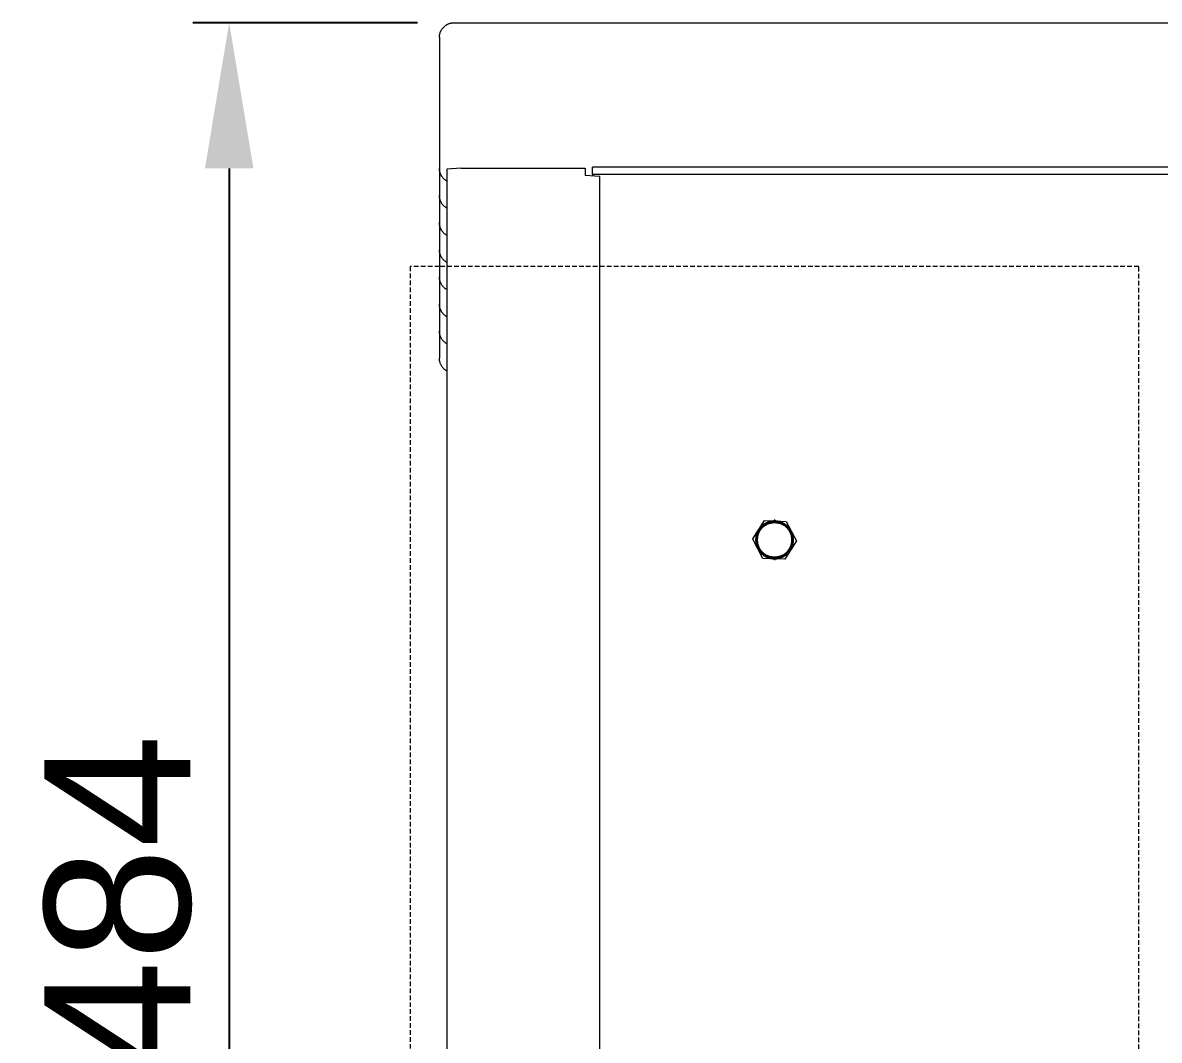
# Model space of a CAD drawing. Header units: millimetres. Extents: x -119 to 3638, y -51 to 1798.
# Drawn here: x -119.2 to 192.8, y 227.8 to 507.1 of the extents above; entities that cross this region are included whole.
import ezdxf

# ---------------------------------------------------------------- set-up
doc = ezdxf.new("R2010")
doc.units = ezdxf.units.MM
doc.linetypes.add('HIDDEN', pattern=[1.905, 1.27, -0.635])
for name, color, linetype, lineweight in [('ZANO_R', 7, 'Continuous', 0), ('ZANO_R_przerywana', 7, 'HIDDEN', 0), ('ZANO_W', 1, 'Continuous', 0)]:
    doc.layers.add(name, color=color, linetype=linetype, lineweight=lineweight)
doc.styles.add('Arial', font='arial.ttf')
doc.styles.get("Standard").update_dxf_attribs({"font": 'ARIALUNI.TTF'})
doc.dimstyles.new('pl i ang', dxfattribs={"dimtxt": 50, "dimasz": 50, "dimexe": 1.25, "dimexo": 0.625, "dimgap": 10, "dimtad": 1, "dimtoh": 1, "dimtxsty": 'Standard', "dimcen": 2.5, "dimclrd": 1, "dimclre": 1, "dimclrt": 1, "dimadec": 0, "dimazin": 0, "dimtfac": 1, "dimtmove": 0, "dimatfit": 3, "dimfxl": 1, "dimarcsym": 1})

# ---------------------------------------------------------------- blocks, each defined once
blk = doc.blocks.new('*D388')
at = {"layer": 'ZANO_W', "color": 1, "lineweight": -2}
for p, q in [((-10.79, 507.08), (-72.51, 507.08)), ((-62.51, 467.08), (-62.51, 63.22)), ((-10.79, 23.22), (-72.51, 23.22))]:
    blk.add_line(p, q, dxfattribs=at)
at = {"layer": 'ZANO_W', "color": 1}
for points in [[(-55.84, 467.08), (-69.17, 467.08), (-62.51, 507.08)], [(-69.17, 63.22), (-55.84, 63.22), (-62.51, 23.22)]]:
    blk.add_solid(points, dxfattribs=at)
at = {"layer": 'ZANO_W', "color": 1, "insert": (-92.93, 265.15), "char_height": 40, "attachment_point": 5, "rotation": 90, "style": 'Arial'}
blk.add_mtext('484', dxfattribs=at)

msp = doc.modelspace()

# ---------------------------------------------------------------- linework, layer by layer
at = {"layer": 'ZANO_R'}
for p, q in [((-4.06, 505.39), (-3.98, 505.5)), ((-3.98, 505.5), (-3.89, 505.6)), ((-3.89, 505.6), (-3.8, 505.71)), ((-3.8, 505.71), (-3.71, 505.81)), ((-3.71, 505.81), (-3.62, 505.91)), ((-3.62, 505.91), (-3.52, 506)), ((-3.52, 506), (-3.42, 506.09)), ((-3.42, 506.09), (-3.31, 506.18)), ((-3.31, 506.18), (-3.21, 506.27)), ((-3.21, 506.27), (-3.1, 506.35)), ((-3.1, 506.35), (-2.98, 506.42)), ((-2.98, 506.42), (-2.87, 506.5)), ((-2.87, 506.5), (-2.75, 506.57)), ((-2.75, 506.57), (-2.63, 506.63)), ((-2.63, 506.63), (-2.51, 506.69)), ((-2.51, 506.69), (-2.38, 506.75)), ((-2.38, 506.75), (-2.26, 506.8)), ((-2.26, 506.8), (-2.13, 506.85)), ((-2.13, 506.85), (-2, 506.89)), ((-2, 506.89), (-1.87, 506.93)), ((-1.87, 506.93), (-1.74, 506.97)), ((-1.74, 506.97), (-1.6, 507)), ((-1.6, 507), (-1.47, 507.02)), ((-1.47, 507.02), (-1.33, 507.04)), ((-1.33, 507.04), (-1.2, 507.06)), ((-1.2, 507.06), (-1.06, 507.07)), ((-1.06, 507.07), (-0.93, 507.08)), ((-0.93, 507.08), (-0.79, 507.08)), ((-0.79, 507.08), (991.21, 507.08)), ((-4.79, 503.22), (-4.78, 503.35)), ((-4.79, 503.08), (-4.79, 503.22)), ((-4.79, 503.08), (-4.79, 471.36)), ((-4.78, 503.35), (-4.77, 503.49)), ((-4.77, 503.49), (-4.75, 503.62)), ((-4.75, 503.62), (-4.73, 503.76)), ((-4.73, 503.76), (-4.71, 503.89)), ((-4.71, 503.89), (-4.68, 504.03)), ((-4.68, 504.03), (-4.64, 504.16)), ((-4.64, 504.16), (-4.6, 504.29)), ((-4.6, 504.29), (-4.56, 504.42)), ((-4.56, 504.42), (-4.51, 504.55)), ((-4.51, 504.55), (-4.46, 504.67)), ((-4.46, 504.67), (-4.4, 504.8)), ((-4.4, 504.8), (-4.34, 504.92)), ((-4.34, 504.92), (-4.28, 505.04)), ((-4.28, 505.04), (-4.21, 505.16)), ((-4.21, 505.16), (-4.13, 505.27)), ((-4.13, 505.27), (-4.06, 505.39)), ((-4.79, 471.36), (-4.79, 467.11)), ((-4.79, 467.11), (-4.79, 463.92)), ((-4.79, 466.97), (-4.79, 467.11)), ((-4.78, 466.83), (-4.79, 466.97)), ((-4.77, 466.69), (-4.78, 466.83)), ((-4.75, 466.55), (-4.77, 466.69)), ((-4.73, 466.41), (-4.75, 466.55)), ((-4.7, 466.28), (-4.73, 466.41)), ((-4.67, 466.14), (-4.7, 466.28)), ((-4.63, 466.01), (-4.67, 466.14)), ((-4.59, 465.87), (-4.63, 466.01)), ((-4.55, 465.74), (-4.59, 465.87)), ((-4.5, 465.61), (-4.55, 465.74)), ((-4.44, 465.48), (-4.5, 465.61)), ((-4.38, 465.36), (-4.44, 465.48)), ((-4.32, 465.23), (-4.38, 465.36)), ((-4.25, 465.11), (-4.32, 465.23)), ((-4.18, 464.99), (-4.25, 465.11)), ((-4.11, 464.87), (-4.18, 464.99)), ((-1.46, 467.01), (-2.79, 466.88)), ((-2.79, 466.88), (-2.79, 63.42)), ((-0.13, 467.1), (-1.46, 467.01)), ((1.21, 467.15), (-0.13, 467.1)), ((1.21, 467.15), (35.21, 467.15)), ((35.21, 467.15), (35.21, 465.15)), ((36.55, 465.1), (35.21, 465.15)), ((37.88, 465.01), (36.55, 465.1)), ((953.21, 467.4), (37.21, 467.4)), ((37.21, 465.42), (37.21, 467.4)), ((953.21, 465.42), (37.21, 465.42)), ((37.21, 465.42), (37.21, 465.06)), ((39.21, 464.88), (37.88, 465.01)), ((-4.79, 463.92), (-4.79, 459.66)), ((-4.03, 464.76), (-4.11, 464.87)), ((-3.94, 464.65), (-4.03, 464.76)), ((-3.85, 464.54), (-3.94, 464.65)), ((-3.76, 464.43), (-3.85, 464.54)), ((-3.67, 464.33), (-3.76, 464.43)), ((-3.57, 464.23), (-3.67, 464.33)), ((-3.47, 464.14), (-3.57, 464.23)), ((-3.36, 464.04), (-3.47, 464.14)), ((-3.25, 463.96), (-3.36, 464.04)), ((-3.14, 463.87), (-3.25, 463.96)), ((-3.03, 463.79), (-3.14, 463.87)), ((-2.91, 463.72), (-3.03, 463.79)), ((-2.79, 463.64), (-2.91, 463.72)), ((39.21, 65.42), (39.21, 464.88)), ((-4.79, 459.66), (-4.79, 456.47)), ((-4.79, 459.52), (-4.79, 459.66)), ((-4.78, 459.38), (-4.79, 459.52)), ((-4.77, 459.25), (-4.78, 459.38)), ((-4.75, 459.11), (-4.77, 459.25)), ((-4.73, 458.97), (-4.75, 459.11)), ((-4.7, 458.83), (-4.73, 458.97)), ((-4.67, 458.7), (-4.7, 458.83)), ((-4.63, 458.56), (-4.67, 458.7)), ((-4.79, 456.47), (-4.79, 452.22)), ((-4.59, 458.43), (-4.63, 458.56)), ((-4.55, 458.3), (-4.59, 458.43)), ((-4.5, 458.17), (-4.55, 458.3)), ((-4.44, 458.04), (-4.5, 458.17)), ((-4.38, 457.91), (-4.44, 458.04)), ((-4.32, 457.79), (-4.38, 457.91)), ((-4.25, 457.66), (-4.32, 457.79)), ((-4.18, 457.54), (-4.25, 457.66)), ((-4.11, 457.43), (-4.18, 457.54)), ((-4.03, 457.31), (-4.11, 457.43)), ((-3.94, 457.2), (-4.03, 457.31)), ((-3.85, 457.09), (-3.94, 457.2)), ((-3.76, 456.99), (-3.85, 457.09)), ((-3.67, 456.88), (-3.76, 456.99)), ((-3.57, 456.79), (-3.67, 456.88)), ((-3.47, 456.69), (-3.57, 456.79)), ((-3.36, 456.6), (-3.47, 456.69)), ((-3.25, 456.51), (-3.36, 456.6)), ((-3.14, 456.43), (-3.25, 456.51)), ((-3.03, 456.35), (-3.14, 456.43)), ((-2.91, 456.27), (-3.03, 456.35)), ((-2.79, 456.2), (-2.91, 456.27)), ((-4.79, 452.22), (-4.79, 449.03)), ((-4.79, 452.08), (-4.79, 452.22)), ((-4.78, 451.94), (-4.79, 452.08)), ((-4.77, 451.8), (-4.78, 451.94)), ((-4.75, 451.66), (-4.77, 451.8)), ((-4.73, 451.52), (-4.75, 451.66)), ((-4.7, 451.39), (-4.73, 451.52)), ((-4.67, 451.25), (-4.7, 451.39)), ((-4.63, 451.12), (-4.67, 451.25)), ((-4.59, 450.98), (-4.63, 451.12)), ((-4.55, 450.85), (-4.59, 450.98)), ((-4.5, 450.72), (-4.55, 450.85)), ((-4.44, 450.59), (-4.5, 450.72)), ((-4.38, 450.46), (-4.44, 450.59)), ((-4.32, 450.34), (-4.38, 450.46)), ((-4.25, 450.22), (-4.32, 450.34)), ((-4.18, 450.1), (-4.25, 450.22)), ((-4.11, 449.98), (-4.18, 450.1)), ((-4.03, 449.87), (-4.11, 449.98)), ((-3.94, 449.76), (-4.03, 449.87)), ((-3.85, 449.65), (-3.94, 449.76)), ((-3.76, 449.54), (-3.85, 449.65)), ((-3.67, 449.44), (-3.76, 449.54)), ((-3.57, 449.34), (-3.67, 449.44)), ((-3.47, 449.25), (-3.57, 449.34)), ((-4.79, 449.03), (-4.79, 444.77)), ((-3.36, 449.15), (-3.47, 449.25)), ((-3.25, 449.07), (-3.36, 449.15)), ((-3.14, 448.98), (-3.25, 449.07)), ((-3.03, 448.9), (-3.14, 448.98)), ((-2.91, 448.83), (-3.03, 448.9)), ((-2.79, 448.75), (-2.91, 448.83)), ((-4.79, 444.77), (-4.79, 441.58)), ((-4.79, 444.63), (-4.79, 444.77)), ((-4.78, 444.49), (-4.79, 444.63)), ((-4.77, 444.36), (-4.78, 444.49)), ((-4.75, 444.22), (-4.77, 444.36)), ((-4.73, 444.08), (-4.75, 444.22)), ((-4.7, 443.94), (-4.73, 444.08)), ((-4.67, 443.81), (-4.7, 443.94)), ((-4.63, 443.67), (-4.67, 443.81)), ((-4.59, 443.54), (-4.63, 443.67)), ((-4.55, 443.41), (-4.59, 443.54)), ((-4.5, 443.27), (-4.55, 443.41)), ((-4.44, 443.15), (-4.5, 443.27)), ((-4.38, 443.02), (-4.44, 443.15)), ((-4.79, 441.58), (-4.79, 437.33)), ((-4.32, 442.9), (-4.38, 443.02)), ((-4.25, 442.77), (-4.32, 442.9)), ((-4.18, 442.65), (-4.25, 442.77)), ((-4.11, 442.54), (-4.18, 442.65)), ((-4.03, 442.42), (-4.11, 442.54)), ((-3.94, 442.31), (-4.03, 442.42)), ((-3.85, 442.2), (-3.94, 442.31)), ((-3.76, 442.1), (-3.85, 442.2)), ((-3.67, 441.99), (-3.76, 442.1)), ((-3.57, 441.9), (-3.67, 441.99)), ((-3.47, 441.8), (-3.57, 441.9)), ((-3.36, 441.71), (-3.47, 441.8)), ((-3.25, 441.62), (-3.36, 441.71)), ((-3.14, 441.54), (-3.25, 441.62)), ((-3.03, 441.46), (-3.14, 441.54)), ((-2.91, 441.38), (-3.03, 441.46)), ((-2.79, 441.31), (-2.91, 441.38)), ((-4.79, 437.33), (-4.79, 434.14)), ((-4.79, 437.19), (-4.79, 437.33)), ((-4.78, 437.05), (-4.79, 437.19)), ((-4.77, 436.91), (-4.78, 437.05)), ((-4.75, 436.77), (-4.77, 436.91)), ((-4.79, 434.14), (-4.79, 429.88)), ((-4.73, 436.63), (-4.75, 436.77)), ((-4.7, 436.5), (-4.73, 436.63)), ((-4.67, 436.36), (-4.7, 436.5)), ((-4.63, 436.23), (-4.67, 436.36)), ((-4.59, 436.09), (-4.63, 436.23)), ((-4.55, 435.96), (-4.59, 436.09)), ((-4.5, 435.83), (-4.55, 435.96)), ((-4.44, 435.7), (-4.5, 435.83)), ((-4.38, 435.57), (-4.44, 435.7)), ((-4.32, 435.45), (-4.38, 435.57)), ((-4.25, 435.33), (-4.32, 435.45)), ((-4.18, 435.21), (-4.25, 435.33)), ((-4.11, 435.09), (-4.18, 435.21)), ((-4.03, 434.98), (-4.11, 435.09)), ((-3.94, 434.87), (-4.03, 434.98)), ((-3.85, 434.76), (-3.94, 434.87)), ((-3.76, 434.65), (-3.85, 434.76)), ((-3.67, 434.55), (-3.76, 434.65)), ((-3.57, 434.45), (-3.67, 434.55)), ((-3.47, 434.36), (-3.57, 434.45)), ((-3.36, 434.26), (-3.47, 434.36)), ((-3.25, 434.18), (-3.36, 434.26)), ((-3.14, 434.09), (-3.25, 434.18)), ((-3.03, 434.01), (-3.14, 434.09)), ((-2.91, 433.94), (-3.03, 434.01)), ((-2.79, 433.86), (-2.91, 433.94)), ((-4.79, 429.88), (-4.79, 426.69)), ((-4.79, 429.74), (-4.79, 429.88)), ((-4.78, 429.6), (-4.79, 429.74)), ((-4.77, 429.47), (-4.78, 429.6)), ((-4.75, 429.33), (-4.77, 429.47)), ((-4.73, 429.19), (-4.75, 429.33)), ((-4.7, 429.05), (-4.73, 429.19)), ((-4.67, 428.92), (-4.7, 429.05)), ((-4.63, 428.78), (-4.67, 428.92)), ((-4.59, 428.65), (-4.63, 428.78)), ((-4.55, 428.52), (-4.59, 428.65)), ((-4.5, 428.38), (-4.55, 428.52)), ((-4.44, 428.26), (-4.5, 428.38)), ((-4.38, 428.13), (-4.44, 428.26)), ((-4.32, 428.01), (-4.38, 428.13)), ((-4.25, 427.88), (-4.32, 428.01)), ((-4.18, 427.76), (-4.25, 427.88)), ((-4.11, 427.65), (-4.18, 427.76)), ((-4.03, 427.53), (-4.11, 427.65)), ((-3.94, 427.42), (-4.03, 427.53)), ((-4.79, 426.69), (-4.79, 422.44)), ((-3.85, 427.31), (-3.94, 427.42)), ((-3.76, 427.21), (-3.85, 427.31)), ((-3.67, 427.1), (-3.76, 427.21)), ((-3.57, 427.01), (-3.67, 427.1)), ((-3.47, 426.91), (-3.57, 427.01)), ((-3.36, 426.82), (-3.47, 426.91)), ((-3.25, 426.73), (-3.36, 426.82)), ((-3.14, 426.65), (-3.25, 426.73)), ((-3.03, 426.57), (-3.14, 426.65)), ((-2.91, 426.49), (-3.03, 426.57)), ((-2.79, 426.42), (-2.91, 426.49)), ((-4.79, 422.44), (-4.79, 419.25)), ((-4.79, 422.3), (-4.79, 422.44)), ((-4.78, 422.16), (-4.79, 422.3)), ((-4.77, 422.02), (-4.78, 422.16)), ((-4.75, 421.88), (-4.77, 422.02)), ((-4.73, 421.74), (-4.75, 421.88)), ((-4.7, 421.61), (-4.73, 421.74)), ((-4.67, 421.47), (-4.7, 421.61)), ((-4.63, 421.34), (-4.67, 421.47)), ((-4.59, 421.2), (-4.63, 421.34)), ((-4.79, 419.25), (-4.79, 414.99)), ((-4.55, 421.07), (-4.59, 421.2)), ((-4.5, 420.94), (-4.55, 421.07)), ((-4.44, 420.81), (-4.5, 420.94)), ((-4.38, 420.68), (-4.44, 420.81)), ((-4.32, 420.56), (-4.38, 420.68)), ((-4.25, 420.44), (-4.32, 420.56)), ((-4.18, 420.32), (-4.25, 420.44)), ((-4.11, 420.2), (-4.18, 420.32)), ((-4.03, 420.09), (-4.11, 420.2)), ((-3.94, 419.98), (-4.03, 420.09)), ((-3.85, 419.87), (-3.94, 419.98)), ((-3.76, 419.76), (-3.85, 419.87)), ((-3.67, 419.66), (-3.76, 419.76)), ((-3.57, 419.56), (-3.67, 419.66)), ((-3.47, 419.47), (-3.57, 419.56)), ((-3.36, 419.37), (-3.47, 419.47)), ((-3.25, 419.29), (-3.36, 419.37)), ((-3.14, 419.2), (-3.25, 419.29)), ((-3.03, 419.12), (-3.14, 419.2)), ((-2.91, 419.05), (-3.03, 419.12)), ((-2.79, 418.97), (-2.91, 419.05)), ((-4.79, 414.85), (-4.79, 414.99)), ((-4.78, 414.71), (-4.79, 414.85)), ((-4.77, 414.57), (-4.78, 414.71)), ((-4.75, 414.44), (-4.77, 414.57)), ((-4.73, 414.3), (-4.75, 414.44)), ((-4.7, 414.16), (-4.73, 414.3)), ((-4.67, 414.03), (-4.7, 414.16)), ((-4.63, 413.89), (-4.67, 414.03)), ((-4.59, 413.76), (-4.63, 413.89)), ((-4.55, 413.62), (-4.59, 413.76)), ((-4.5, 413.49), (-4.55, 413.62)), ((-4.44, 413.37), (-4.5, 413.49)), ((-4.38, 413.24), (-4.44, 413.37)), ((-4.32, 413.12), (-4.38, 413.24)), ((-4.25, 412.99), (-4.32, 413.12)), ((-4.18, 412.87), (-4.25, 412.99)), ((-4.11, 412.76), (-4.18, 412.87)), ((-4.03, 412.64), (-4.11, 412.76)), ((-3.94, 412.53), (-4.03, 412.64)), ((-3.85, 412.42), (-3.94, 412.53)), ((-3.76, 412.32), (-3.85, 412.42)), ((-3.67, 412.21), (-3.76, 412.32)), ((-3.57, 412.12), (-3.67, 412.21)), ((-3.47, 412.02), (-3.57, 412.12)), ((-3.36, 411.93), (-3.47, 412.02)), ((-3.25, 411.84), (-3.36, 411.93)), ((-3.14, 411.76), (-3.25, 411.84)), ((-3.03, 411.68), (-3.14, 411.76)), ((-2.91, 411.6), (-3.03, 411.68)), ((-2.79, 411.53), (-2.91, 411.6)), ((82.86, 367.99), (84.42, 370.46)), ((83.01, 368.22), (82.91, 368.07)), ((83.12, 368.36), (83.01, 368.22)), ((83.23, 368.49), (83.12, 368.36)), ((83.18, 368.1), (83.28, 368.24)), ((83.34, 368.62), (83.23, 368.49)), ((83.28, 368.24), (83.39, 368.37)), ((83.46, 368.75), (83.34, 368.62)), ((83.39, 368.37), (83.5, 368.5)), ((83.55, 368.17), (83.45, 368.04)), ((83.45, 368.04), (83.55, 368.17)), ((83.59, 368.88), (83.46, 368.75)), ((83.5, 368.5), (83.62, 368.62)), ((83.66, 368.3), (83.55, 368.17)), ((83.55, 368.17), (83.66, 368.3)), ((83.72, 369), (83.59, 368.88)), ((83.62, 368.62), (83.74, 368.74)), ((83.77, 368.42), (83.66, 368.3)), ((83.66, 368.3), (83.77, 368.42)), ((83.85, 369.11), (83.72, 369)), ((83.74, 368.74), (83.86, 368.86)), ((83.88, 368.53), (83.77, 368.42)), ((83.77, 368.42), (83.88, 368.53)), ((83.98, 369.22), (83.85, 369.11)), ((83.86, 368.86), (83.99, 368.97)), ((84, 368.65), (83.88, 368.53)), ((83.88, 368.53), (84, 368.65)), ((84.12, 369.33), (83.98, 369.22)), ((83.99, 368.97), (84.12, 369.08)), ((84.12, 368.76), (84, 368.65)), ((84, 368.65), (84.12, 368.76)), ((84.27, 369.43), (84.12, 369.33)), ((84.12, 369.08), (84.26, 369.18)), ((84.25, 368.86), (84.12, 368.76)), ((84.12, 368.76), (84.25, 368.86)), ((84.38, 368.96), (84.25, 368.86)), ((84.25, 368.86), (84.38, 368.96)), ((84.26, 369.18), (84.4, 369.28)), ((84.41, 369.53), (84.27, 369.43)), ((84.51, 369.06), (84.38, 368.96)), ((84.38, 368.96), (84.51, 369.06)), ((84.4, 369.28), (84.54, 369.37)), ((84.56, 369.62), (84.41, 369.53)), ((84.42, 370.46), (87.34, 370.35)), ((84.65, 369.15), (84.51, 369.06)), ((84.51, 369.06), (84.65, 369.15)), ((84.54, 369.37), (84.69, 369.46)), ((84.72, 369.71), (84.56, 369.62)), ((84.79, 369.23), (84.65, 369.15)), ((84.65, 369.15), (84.79, 369.23)), ((84.69, 369.46), (84.84, 369.55)), ((84.87, 369.79), (84.72, 369.71)), ((84.93, 369.31), (84.79, 369.23)), ((84.79, 369.23), (84.93, 369.31)), ((84.84, 369.55), (84.99, 369.63)), ((85.03, 369.87), (84.87, 369.79)), ((85.08, 369.39), (84.93, 369.31)), ((84.93, 369.31), (85.08, 369.39)), ((84.99, 369.63), (85.14, 369.7)), ((85.19, 369.94), (85.03, 369.87)), ((85.22, 369.46), (85.08, 369.39)), ((85.08, 369.39), (85.22, 369.46)), ((85.14, 369.7), (85.3, 369.77)), ((85.35, 370), (85.19, 369.94)), ((85.37, 369.53), (85.22, 369.46)), ((85.22, 369.46), (85.37, 369.53)), ((85.3, 369.77), (85.46, 369.83)), ((85.52, 370.06), (85.35, 370)), ((85.53, 369.59), (85.37, 369.53)), ((85.37, 369.53), (85.53, 369.59)), ((85.46, 369.83), (85.62, 369.89)), ((85.68, 370.12), (85.52, 370.06)), ((85.68, 369.64), (85.53, 369.59)), ((85.53, 369.59), (85.68, 369.64)), ((85.62, 369.89), (85.78, 369.94)), ((85.85, 370.17), (85.68, 370.12)), ((85.84, 369.69), (85.68, 369.64)), ((85.68, 369.64), (85.84, 369.69)), ((85.78, 369.94), (85.94, 369.98)), ((85.99, 369.74), (85.84, 369.69)), ((85.84, 369.69), (85.99, 369.74)), ((86.02, 370.21), (85.85, 370.17)), ((85.94, 369.98), (86.11, 370.02)), ((86.15, 369.78), (85.99, 369.74)), ((85.99, 369.74), (86.15, 369.78)), ((86.2, 370.25), (86.02, 370.21)), ((86.11, 370.02), (86.28, 370.06)), ((86.31, 369.81), (86.15, 369.78)), ((86.15, 369.78), (86.31, 369.81)), ((86.37, 370.28), (86.2, 370.25)), ((86.28, 370.06), (86.45, 370.09)), ((86.48, 369.84), (86.31, 369.81)), ((86.31, 369.81), (86.48, 369.84)), ((86.54, 370.3), (86.37, 370.28)), ((86.45, 370.09), (86.61, 370.11)), ((86.64, 369.86), (86.48, 369.84)), ((86.48, 369.84), (86.64, 369.86)), ((86.72, 370.32), (86.54, 370.3)), ((86.61, 370.11), (86.78, 370.13)), ((86.8, 369.88), (86.64, 369.86)), ((86.64, 369.86), (86.8, 369.88)), ((86.89, 370.34), (86.72, 370.32)), ((86.78, 370.13), (86.96, 370.14)), ((86.96, 369.89), (86.8, 369.88)), ((86.8, 369.88), (86.96, 369.89)), ((87.07, 370.35), (86.89, 370.34)), ((86.96, 370.14), (87.13, 370.15)), ((87.13, 369.9), (86.96, 369.89)), ((86.96, 369.89), (87.13, 369.9)), ((87.24, 370.35), (87.07, 370.35)), ((87.13, 370.15), (87.3, 370.15)), ((87.29, 369.9), (87.13, 369.9)), ((87.13, 369.9), (87.29, 369.9)), ((87.21, 370.75), (87.21, 370.35)), ((87.42, 370.34), (87.24, 370.35)), ((87.46, 369.89), (87.29, 369.9)), ((87.29, 369.9), (87.46, 369.89)), ((87.3, 370.15), (87.47, 370.14)), ((87.59, 370.33), (87.42, 370.34)), ((87.62, 369.88), (87.46, 369.89)), ((87.46, 369.89), (87.62, 369.88)), ((87.47, 370.14), (87.64, 370.13)), ((87.5, 370.34), (90.42, 370.22)), ((87.77, 370.32), (87.59, 370.33)), ((87.78, 369.86), (87.62, 369.88)), ((87.62, 369.88), (87.78, 369.86)), ((87.64, 370.13), (87.81, 370.11)), ((87.94, 370.3), (87.77, 370.32)), ((87.95, 369.84), (87.78, 369.86)), ((87.78, 369.86), (87.95, 369.84)), ((87.81, 370.11), (87.98, 370.09)), ((88.12, 370.27), (87.94, 370.3)), ((88.11, 369.81), (87.95, 369.84)), ((87.95, 369.84), (88.11, 369.81)), ((87.98, 370.09), (88.14, 370.06)), ((88.27, 369.78), (88.11, 369.81)), ((88.11, 369.81), (88.27, 369.78)), ((88.29, 370.23), (88.12, 370.27)), ((88.14, 370.06), (88.31, 370.02)), ((88.43, 369.74), (88.27, 369.78)), ((88.27, 369.78), (88.43, 369.74)), ((88.46, 370.19), (88.29, 370.23)), ((88.31, 370.02), (88.48, 369.98)), ((88.58, 369.69), (88.43, 369.74)), ((88.43, 369.74), (88.58, 369.69)), ((88.63, 370.15), (88.46, 370.19)), ((88.48, 369.98), (88.64, 369.94)), ((88.74, 369.64), (88.58, 369.69)), ((88.58, 369.69), (88.74, 369.64)), ((88.8, 370.1), (88.63, 370.15)), ((88.64, 369.94), (88.8, 369.89)), ((88.89, 369.59), (88.74, 369.64)), ((88.74, 369.64), (88.89, 369.59)), ((88.96, 370.04), (88.8, 370.1)), ((88.8, 369.89), (88.97, 369.83)), ((89.05, 369.53), (88.89, 369.59)), ((88.89, 369.59), (89.05, 369.53)), ((89.13, 369.98), (88.96, 370.04)), ((88.97, 369.83), (89.12, 369.77)), ((89.2, 369.46), (89.05, 369.53)), ((89.05, 369.53), (89.2, 369.46)), ((89.12, 369.77), (89.28, 369.7)), ((89.29, 369.91), (89.13, 369.98)), ((89.35, 369.39), (89.2, 369.46)), ((89.2, 369.46), (89.35, 369.39)), ((89.28, 369.7), (89.44, 369.63)), ((89.45, 369.84), (89.29, 369.91)), ((89.49, 369.31), (89.35, 369.39)), ((89.35, 369.39), (89.49, 369.31)), ((89.44, 369.63), (89.59, 369.55)), ((89.61, 369.76), (89.45, 369.84)), ((89.63, 369.23), (89.49, 369.31)), ((89.49, 369.31), (89.63, 369.23)), ((89.59, 369.55), (89.74, 369.46)), ((89.76, 369.68), (89.61, 369.76)), ((89.77, 369.15), (89.63, 369.23)), ((89.63, 369.23), (89.77, 369.15)), ((89.74, 369.46), (89.88, 369.37)), ((89.91, 369.59), (89.76, 369.68)), ((89.91, 369.06), (89.77, 369.15)), ((89.77, 369.15), (89.91, 369.06)), ((90.02, 369.28), (89.88, 369.37)), ((90.06, 369.5), (89.91, 369.59)), ((90.04, 368.96), (89.91, 369.06)), ((89.91, 369.06), (90.04, 368.96)), ((90.16, 369.18), (90.02, 369.28)), ((90.17, 368.86), (90.04, 368.96)), ((90.04, 368.96), (90.17, 368.86)), ((90.21, 369.4), (90.06, 369.5)), ((90.3, 369.08), (90.16, 369.18)), ((90.3, 368.76), (90.17, 368.86)), ((90.17, 368.86), (90.3, 368.76)), ((90.35, 369.29), (90.21, 369.4)), ((90.43, 368.97), (90.3, 369.08)), ((90.42, 368.65), (90.3, 368.76)), ((90.3, 368.76), (90.42, 368.65)), ((90.49, 369.18), (90.35, 369.29)), ((90.42, 370.22), (91.78, 367.64)), ((90.54, 368.53), (90.42, 368.65)), ((90.42, 368.65), (90.54, 368.53)), ((90.56, 368.86), (90.43, 368.97)), ((90.62, 369.07), (90.49, 369.18)), ((90.66, 368.42), (90.54, 368.53)), ((90.54, 368.53), (90.66, 368.42)), ((90.69, 368.74), (90.56, 368.86)), ((90.75, 368.95), (90.62, 369.07)), ((90.77, 368.3), (90.66, 368.42)), ((90.66, 368.42), (90.77, 368.3)), ((90.81, 368.62), (90.69, 368.74)), ((90.88, 368.83), (90.75, 368.95)), ((90.87, 368.17), (90.77, 368.3)), ((90.77, 368.3), (90.87, 368.17)), ((90.92, 368.5), (90.81, 368.62)), ((90.97, 368.04), (90.87, 368.17)), ((90.87, 368.17), (90.97, 368.04)), ((91, 368.71), (90.88, 368.83)), ((91.03, 368.37), (90.92, 368.5)), ((91.12, 368.58), (91, 368.71)), ((91.14, 368.24), (91.03, 368.37)), ((91.23, 368.44), (91.12, 368.58)), ((91.25, 368.1), (91.14, 368.24)), ((91.34, 368.3), (91.23, 368.44)), ((91.45, 368.16), (91.34, 368.3)), ((91.55, 368.02), (91.45, 368.16)), ((81.21, 365.39), (82.77, 367.86)), ((82.57, 362.8), (81.21, 365.39)), ((82.02, 365.44), (82.01, 365.27)), ((82.01, 365.27), (82.01, 365.09)), ((82.01, 365.09), (82.02, 364.92)), ((82.03, 365.62), (82.02, 365.44)), ((82.05, 365.79), (82.03, 365.62)), ((82.08, 365.97), (82.05, 365.79)), ((82.11, 366.14), (82.08, 365.97)), ((82.14, 366.31), (82.11, 366.14)), ((82.18, 366.48), (82.14, 366.31)), ((82.23, 366.65), (82.18, 366.48)), ((82.21, 365.23), (82.22, 365.4)), ((82.21, 365.06), (82.21, 365.23)), ((82.22, 364.89), (82.21, 365.06)), ((82.22, 365.4), (82.23, 365.57)), ((82.29, 366.82), (82.23, 366.65)), ((82.23, 365.57), (82.25, 365.74)), ((82.25, 365.74), (82.27, 365.91)), ((82.27, 365.91), (82.3, 366.08)), ((82.35, 366.98), (82.29, 366.82)), ((82.3, 366.08), (82.33, 366.25)), ((82.33, 366.25), (82.37, 366.41)), ((82.41, 367.15), (82.35, 366.98)), ((82.37, 366.41), (82.42, 366.58)), ((82.48, 367.31), (82.41, 367.15)), ((82.42, 366.58), (82.47, 366.74)), ((82.47, 365.47), (82.46, 365.31)), ((82.46, 365.31), (82.47, 365.47)), ((82.46, 365.31), (82.46, 365.15)), ((82.46, 365.15), (82.46, 365.31)), ((82.46, 365.15), (82.46, 364.98)), ((82.46, 364.98), (82.46, 365.15)), ((82.47, 366.74), (82.53, 366.9)), ((82.49, 365.64), (82.47, 365.47)), ((82.47, 365.47), (82.49, 365.64)), ((82.56, 367.47), (82.48, 367.31)), ((82.51, 365.8), (82.49, 365.64)), ((82.49, 365.64), (82.51, 365.8)), ((82.53, 365.96), (82.51, 365.8)), ((82.51, 365.8), (82.53, 365.96)), ((82.53, 366.9), (82.59, 367.06)), ((82.56, 366.12), (82.53, 365.96)), ((82.53, 365.96), (82.56, 366.12)), ((82.64, 367.62), (82.56, 367.47)), ((82.6, 366.28), (82.56, 366.12)), ((82.56, 366.12), (82.6, 366.28)), ((82.59, 367.06), (82.66, 367.22)), ((82.64, 366.44), (82.6, 366.28)), ((82.6, 366.28), (82.64, 366.44)), ((82.72, 367.77), (82.64, 367.62)), ((82.69, 366.6), (82.64, 366.44)), ((82.64, 366.44), (82.69, 366.6)), ((82.66, 367.22), (82.73, 367.37)), ((82.74, 366.75), (82.69, 366.6)), ((82.69, 366.6), (82.74, 366.75)), ((82.81, 367.92), (82.72, 367.77)), ((82.73, 367.37), (82.81, 367.52)), ((82.8, 366.91), (82.74, 366.75)), ((82.74, 366.75), (82.8, 366.91)), ((82.86, 367.06), (82.8, 366.91)), ((82.8, 366.91), (82.86, 367.06)), ((82.91, 368.07), (82.81, 367.92)), ((82.81, 367.52), (82.89, 367.67)), ((82.93, 367.21), (82.86, 367.06)), ((82.86, 367.06), (82.93, 367.21)), ((82.89, 367.67), (82.98, 367.82)), ((83, 367.35), (82.93, 367.21)), ((82.93, 367.21), (83, 367.35)), ((82.98, 367.82), (83.08, 367.96)), ((83.08, 367.5), (83, 367.35)), ((83, 367.35), (83.08, 367.5)), ((83.08, 367.96), (83.18, 368.1)), ((83.17, 367.64), (83.08, 367.5)), ((83.08, 367.5), (83.17, 367.64)), ((83.26, 367.78), (83.17, 367.64)), ((83.17, 367.64), (83.26, 367.78)), ((83.35, 367.91), (83.26, 367.78)), ((83.26, 367.78), (83.35, 367.91)), ((83.45, 368.04), (83.35, 367.91)), ((83.35, 367.91), (83.45, 368.04)), ((91.07, 367.91), (90.97, 368.04)), ((90.97, 368.04), (91.07, 367.91)), ((91.17, 367.78), (91.07, 367.91)), ((91.07, 367.91), (91.17, 367.78)), ((91.25, 367.64), (91.17, 367.78)), ((91.17, 367.78), (91.25, 367.64)), ((91.34, 367.96), (91.25, 368.1)), ((91.34, 367.5), (91.25, 367.64)), ((91.25, 367.64), (91.34, 367.5)), ((91.44, 367.82), (91.34, 367.96)), ((91.42, 367.35), (91.34, 367.5)), ((91.34, 367.5), (91.42, 367.35)), ((91.49, 367.21), (91.42, 367.35)), ((91.42, 367.35), (91.49, 367.21)), ((91.53, 367.67), (91.44, 367.82)), ((91.56, 367.06), (91.49, 367.21)), ((91.49, 367.21), (91.56, 367.06)), ((91.61, 367.52), (91.53, 367.67)), ((91.64, 367.87), (91.55, 368.02)), ((91.62, 366.91), (91.56, 367.06)), ((91.56, 367.06), (91.62, 366.91)), ((91.69, 367.37), (91.61, 367.52)), ((91.68, 366.75), (91.62, 366.91)), ((91.62, 366.91), (91.68, 366.75)), ((91.73, 367.72), (91.64, 367.87)), ((91.73, 366.6), (91.68, 366.75)), ((91.68, 366.75), (91.73, 366.6)), ((91.76, 367.22), (91.69, 367.37)), ((91.81, 367.57), (91.73, 367.72)), ((91.78, 366.44), (91.73, 366.6)), ((91.73, 366.6), (91.78, 366.44)), ((91.83, 367.06), (91.76, 367.22)), ((91.82, 366.28), (91.78, 366.44)), ((91.78, 366.44), (91.82, 366.28)), ((91.89, 367.41), (91.81, 367.57)), ((91.86, 366.12), (91.82, 366.28)), ((91.82, 366.28), (91.86, 366.12)), ((91.89, 366.9), (91.83, 367.06)), ((91.85, 367.49), (93.21, 364.91)), ((91.89, 365.96), (91.86, 366.12)), ((91.86, 366.12), (91.89, 365.96)), ((91.97, 367.25), (91.89, 367.41)), ((91.95, 366.74), (91.89, 366.9)), ((91.92, 365.8), (91.89, 365.96)), ((91.89, 365.96), (91.92, 365.8)), ((91.94, 365.64), (91.92, 365.8)), ((91.92, 365.8), (91.94, 365.64)), ((91.95, 365.47), (91.94, 365.64)), ((91.94, 365.64), (91.95, 365.47)), ((92, 366.58), (91.95, 366.74)), ((91.96, 365.31), (91.95, 365.47)), ((91.95, 365.47), (91.96, 365.31)), ((91.96, 365.15), (91.96, 365.31)), ((91.96, 365.31), (91.96, 365.15)), ((91.96, 364.98), (91.96, 365.15)), ((91.96, 365.15), (91.96, 364.98)), ((92.04, 367.09), (91.97, 367.25)), ((92.05, 366.41), (92, 366.58)), ((92.1, 366.92), (92.04, 367.09)), ((92.09, 366.25), (92.05, 366.41)), ((92.12, 366.08), (92.09, 366.25)), ((92.16, 366.76), (92.1, 366.92)), ((92.15, 365.91), (92.12, 366.08)), ((92.17, 365.74), (92.15, 365.91)), ((92.21, 366.59), (92.16, 366.76)), ((92.19, 365.57), (92.17, 365.74)), ((92.2, 365.4), (92.19, 365.57)), ((92.21, 365.23), (92.2, 365.4)), ((92.2, 364.89), (92.21, 365.06)), ((92.25, 366.42), (92.21, 366.59)), ((92.21, 365.06), (92.21, 365.23)), ((92.29, 366.25), (92.25, 366.42)), ((92.33, 366.08), (92.29, 366.25)), ((92.36, 365.9), (92.33, 366.08)), ((92.38, 365.73), (92.36, 365.9)), ((92.39, 365.55), (92.38, 365.73)), ((92.41, 365.38), (92.39, 365.55)), ((92.41, 365.2), (92.41, 365.38)), ((92.41, 365.03), (92.41, 365.2)), ((82.02, 364.92), (82.03, 364.74)), ((82.03, 364.74), (82.04, 364.57)), ((82.04, 364.57), (82.07, 364.39)), ((82.07, 364.39), (82.09, 364.22)), ((82.09, 364.22), (82.13, 364.05)), ((82.13, 364.05), (82.17, 363.87)), ((82.17, 363.87), (82.21, 363.71)), ((82.21, 363.71), (82.27, 363.54)), ((82.23, 364.72), (82.22, 364.89)), ((82.25, 364.55), (82.23, 364.72)), ((82.27, 364.38), (82.25, 364.55)), ((82.3, 364.21), (82.27, 364.38)), ((82.27, 363.54), (82.32, 363.37)), ((82.33, 364.05), (82.3, 364.21)), ((82.32, 363.37), (82.39, 363.21)), ((82.37, 363.88), (82.33, 364.05)), ((82.42, 363.72), (82.37, 363.88)), ((82.39, 363.21), (82.45, 363.05)), ((82.47, 363.55), (82.42, 363.72)), ((82.45, 363.05), (82.53, 362.89)), ((82.46, 364.98), (82.47, 364.82)), ((82.47, 364.82), (82.46, 364.98)), ((82.47, 364.82), (82.49, 364.66)), ((82.49, 364.66), (82.47, 364.82)), ((82.53, 363.39), (82.47, 363.55)), ((82.49, 364.66), (82.51, 364.49)), ((82.51, 364.49), (82.49, 364.66)), ((82.51, 364.49), (82.53, 364.33)), ((82.53, 364.33), (82.51, 364.49)), ((82.53, 364.33), (82.56, 364.17)), ((82.56, 364.17), (82.53, 364.33)), ((82.59, 363.23), (82.53, 363.39)), ((82.53, 362.89), (82.61, 362.73)), ((82.56, 364.17), (82.6, 364.01)), ((82.6, 364.01), (82.56, 364.17)), ((82.66, 363.08), (82.59, 363.23)), ((82.6, 364.01), (82.64, 363.85)), ((82.64, 363.85), (82.6, 364.01)), ((82.61, 362.73), (82.69, 362.58)), ((82.64, 363.85), (82.69, 363.7)), ((82.69, 363.7), (82.64, 363.85)), ((84, 360.07), (82.64, 362.66)), ((82.73, 362.92), (82.66, 363.08)), ((82.69, 363.7), (82.74, 363.54)), ((82.74, 363.54), (82.69, 363.7)), ((82.69, 362.58), (82.78, 362.42)), ((82.81, 362.77), (82.73, 362.92)), ((82.74, 363.54), (82.8, 363.39)), ((82.8, 363.39), (82.74, 363.54)), ((82.78, 362.42), (82.88, 362.28)), ((82.8, 363.39), (82.86, 363.24)), ((82.86, 363.24), (82.8, 363.39)), ((82.89, 362.62), (82.81, 362.77)), ((82.86, 363.24), (82.93, 363.09)), ((82.93, 363.09), (82.86, 363.24)), ((82.88, 362.28), (82.97, 362.13)), ((82.98, 362.48), (82.89, 362.62)), ((82.93, 363.09), (83, 362.94)), ((83, 362.94), (82.93, 363.09)), ((82.97, 362.13), (83.08, 361.99)), ((83.08, 362.33), (82.98, 362.48)), ((83, 362.94), (83.08, 362.8)), ((83.08, 362.8), (83, 362.94)), ((83.08, 362.8), (83.17, 362.65)), ((83.17, 362.65), (83.08, 362.8)), ((83.18, 362.19), (83.08, 362.33)), ((83.08, 361.99), (83.19, 361.85)), ((83.17, 362.65), (83.26, 362.52)), ((83.26, 362.52), (83.17, 362.65)), ((83.28, 362.06), (83.18, 362.19)), ((83.26, 362.52), (83.35, 362.38)), ((83.35, 362.38), (83.26, 362.52)), ((83.39, 361.93), (83.28, 362.06)), ((83.35, 362.38), (83.45, 362.25)), ((83.45, 362.25), (83.35, 362.38)), ((83.5, 361.8), (83.39, 361.93)), ((83.45, 362.25), (83.55, 362.12)), ((83.55, 362.12), (83.45, 362.25)), ((83.55, 362.12), (83.66, 362)), ((83.66, 362), (83.55, 362.12)), ((83.66, 362), (83.77, 361.88)), ((83.77, 361.88), (83.66, 362)), ((91.56, 362.3), (90, 359.83)), ((90.66, 361.88), (90.77, 362)), ((90.77, 362), (90.66, 361.88)), ((90.77, 362), (90.87, 362.12)), ((90.87, 362.12), (90.77, 362)), ((90.87, 362.12), (90.97, 362.25)), ((90.97, 362.25), (90.87, 362.12)), ((90.92, 361.8), (91.03, 361.93)), ((90.97, 362.25), (91.07, 362.38)), ((91.07, 362.38), (90.97, 362.25)), ((91.03, 361.93), (91.14, 362.06)), ((91.07, 362.38), (91.17, 362.52)), ((91.17, 362.52), (91.07, 362.38)), ((91.14, 362.06), (91.25, 362.19)), ((91.17, 362.52), (91.25, 362.65)), ((91.25, 362.65), (91.17, 362.52)), ((91.19, 361.8), (91.3, 361.94)), ((91.25, 362.65), (91.34, 362.8)), ((91.34, 362.8), (91.25, 362.65)), ((91.25, 362.19), (91.34, 362.33)), ((91.3, 361.94), (91.41, 362.08)), ((91.34, 362.8), (91.42, 362.94)), ((91.42, 362.94), (91.34, 362.8)), ((91.34, 362.33), (91.44, 362.48)), ((91.41, 362.08), (91.51, 362.22)), ((91.42, 362.94), (91.49, 363.09)), ((91.49, 363.09), (91.42, 362.94)), ((91.44, 362.48), (91.53, 362.62)), ((91.49, 363.09), (91.56, 363.24)), ((91.56, 363.24), (91.49, 363.09)), ((91.51, 362.22), (91.61, 362.37)), ((91.53, 362.62), (91.61, 362.77)), ((91.56, 363.24), (91.62, 363.39)), ((91.62, 363.39), (91.56, 363.24)), ((91.61, 362.77), (91.69, 362.92)), ((91.61, 362.37), (91.7, 362.52)), ((91.62, 363.39), (91.68, 363.54)), ((91.68, 363.54), (91.62, 363.39)), ((93.21, 364.91), (91.65, 362.44)), ((91.68, 363.54), (91.73, 363.7)), ((91.73, 363.7), (91.68, 363.54)), ((91.69, 362.92), (91.76, 363.08)), ((91.7, 362.52), (91.78, 362.67)), ((91.73, 363.7), (91.78, 363.85)), ((91.78, 363.85), (91.73, 363.7)), ((91.76, 363.08), (91.83, 363.23)), ((91.78, 363.85), (91.82, 364.01)), ((91.82, 364.01), (91.78, 363.85)), ((91.78, 362.67), (91.86, 362.83)), ((91.82, 364.01), (91.86, 364.17)), ((91.86, 364.17), (91.82, 364.01)), ((91.83, 363.23), (91.89, 363.39)), ((91.86, 364.17), (91.89, 364.33)), ((91.89, 364.33), (91.86, 364.17)), ((91.86, 362.83), (91.94, 362.99)), ((91.89, 364.33), (91.92, 364.49)), ((91.92, 364.49), (91.89, 364.33)), ((91.89, 363.39), (91.95, 363.55)), ((91.92, 364.49), (91.94, 364.66)), ((91.94, 364.66), (91.92, 364.49)), ((91.94, 364.66), (91.95, 364.82)), ((91.95, 364.82), (91.94, 364.66)), ((91.94, 362.99), (92.01, 363.15)), ((91.95, 364.82), (91.96, 364.98)), ((91.96, 364.98), (91.95, 364.82)), ((91.95, 363.55), (92, 363.72)), ((92, 363.72), (92.05, 363.88)), ((92.01, 363.15), (92.08, 363.31)), ((92.05, 363.88), (92.09, 364.05)), ((92.08, 363.31), (92.13, 363.48)), ((92.09, 364.05), (92.12, 364.21)), ((92.12, 364.21), (92.15, 364.38)), ((92.13, 363.48), (92.19, 363.64)), ((92.15, 364.38), (92.17, 364.55)), ((92.17, 364.55), (92.19, 364.72)), ((92.19, 364.72), (92.2, 364.89)), ((92.19, 363.64), (92.24, 363.81)), ((92.24, 363.81), (92.28, 363.98)), ((92.28, 363.98), (92.32, 364.16)), ((92.32, 364.16), (92.35, 364.33)), ((92.35, 364.33), (92.37, 364.5)), ((92.37, 364.5), (92.39, 364.68)), ((92.39, 364.68), (92.4, 364.85)), ((92.4, 364.85), (92.41, 365.03)), ((83.19, 361.85), (83.3, 361.72)), ((83.3, 361.72), (83.42, 361.59)), ((83.42, 361.59), (83.54, 361.46)), ((83.61, 361.67), (83.5, 361.8)), ((83.54, 361.46), (83.67, 361.34)), ((83.74, 361.55), (83.61, 361.67)), ((83.67, 361.34), (83.8, 361.22)), ((83.86, 361.44), (83.74, 361.55)), ((83.77, 361.88), (83.88, 361.76)), ((83.88, 361.76), (83.77, 361.88)), ((83.8, 361.22), (83.93, 361.11)), ((83.99, 361.32), (83.86, 361.44)), ((83.88, 361.76), (84, 361.65)), ((84, 361.65), (83.88, 361.76)), ((83.93, 361.11), (84.07, 361)), ((84.12, 361.22), (83.99, 361.32)), ((84, 361.65), (84.12, 361.54)), ((84.12, 361.54), (84, 361.65)), ((86.92, 359.95), (84, 360.07)), ((84.07, 361), (84.21, 360.9)), ((84.12, 361.54), (84.25, 361.43)), ((84.25, 361.43), (84.12, 361.54)), ((84.26, 361.11), (84.12, 361.22)), ((84.21, 360.9), (84.36, 360.8)), ((84.25, 361.43), (84.38, 361.33)), ((84.38, 361.33), (84.25, 361.43)), ((84.4, 361.01), (84.26, 361.11)), ((84.36, 360.8), (84.51, 360.71)), ((84.38, 361.33), (84.51, 361.24)), ((84.51, 361.24), (84.38, 361.33)), ((84.54, 360.92), (84.4, 361.01)), ((84.51, 361.24), (84.65, 361.15)), ((84.65, 361.15), (84.51, 361.24)), ((84.51, 360.71), (84.66, 360.62)), ((84.54, 360.92), (84.69, 360.83)), ((84.65, 361.15), (84.79, 361.06)), ((84.79, 361.06), (84.65, 361.15)), ((84.66, 360.62), (84.81, 360.53)), ((84.69, 360.83), (84.83, 360.75)), ((84.79, 361.06), (84.93, 360.98)), ((84.93, 360.98), (84.79, 361.06)), ((84.81, 360.53), (84.97, 360.45)), ((84.83, 360.75), (84.99, 360.67)), ((84.93, 360.98), (85.08, 360.9)), ((85.08, 360.9), (84.93, 360.98)), ((84.97, 360.45), (85.13, 360.38)), ((84.99, 360.67), (85.14, 360.6)), ((85.08, 360.9), (85.22, 360.83)), ((85.22, 360.83), (85.08, 360.9)), ((85.13, 360.38), (85.29, 360.31)), ((85.14, 360.6), (85.3, 360.53)), ((85.22, 360.83), (85.37, 360.77)), ((85.37, 360.77), (85.22, 360.83)), ((85.29, 360.31), (85.46, 360.25)), ((85.3, 360.53), (85.46, 360.47)), ((85.37, 360.77), (85.53, 360.71)), ((85.53, 360.71), (85.37, 360.77)), ((85.46, 360.47), (85.62, 360.41)), ((85.46, 360.25), (85.62, 360.2)), ((85.53, 360.71), (85.68, 360.65)), ((85.68, 360.65), (85.53, 360.71)), ((85.62, 360.41), (85.78, 360.36)), ((85.62, 360.2), (85.79, 360.14)), ((85.68, 360.65), (85.84, 360.6)), ((85.84, 360.6), (85.68, 360.65)), ((85.78, 360.36), (85.94, 360.31)), ((85.79, 360.14), (85.96, 360.1)), ((85.84, 360.6), (85.99, 360.56)), ((85.99, 360.56), (85.84, 360.6)), ((85.94, 360.31), (86.11, 360.27)), ((85.96, 360.1), (86.13, 360.06)), ((85.99, 360.56), (86.15, 360.52)), ((86.15, 360.52), (85.99, 360.56)), ((86.11, 360.27), (86.28, 360.24)), ((86.13, 360.06), (86.3, 360.03)), ((86.15, 360.52), (86.31, 360.48)), ((86.31, 360.48), (86.15, 360.52)), ((86.28, 360.24), (86.44, 360.21)), ((86.3, 360.03), (86.48, 360)), ((86.31, 360.48), (86.48, 360.45)), ((86.48, 360.45), (86.31, 360.48)), ((86.44, 360.21), (86.61, 360.18)), ((86.48, 360.45), (86.64, 360.43)), ((86.64, 360.43), (86.48, 360.45)), ((86.48, 360), (86.65, 359.98)), ((86.61, 360.18), (86.78, 360.17)), ((86.64, 360.43), (86.8, 360.41)), ((86.8, 360.41), (86.64, 360.43)), ((86.65, 359.98), (86.83, 359.96)), ((86.78, 360.17), (86.95, 360.15)), ((86.8, 360.41), (86.96, 360.4)), ((86.96, 360.4), (86.8, 360.41)), ((86.83, 359.96), (87, 359.95)), ((86.95, 360.15), (87.12, 360.15)), ((86.96, 360.4), (87.13, 360.4)), ((87.13, 360.4), (86.96, 360.4)), ((87, 359.95), (87.18, 359.95)), ((90, 359.83), (87.08, 359.95)), ((87.12, 360.15), (87.3, 360.15)), ((87.13, 360.4), (87.29, 360.4)), ((87.29, 360.4), (87.13, 360.4)), ((87.18, 359.95), (87.35, 359.95)), ((87.21, 359.94), (87.21, 359.55)), ((87.29, 360.4), (87.46, 360.4)), ((87.46, 360.4), (87.29, 360.4)), ((87.3, 360.15), (87.47, 360.15)), ((87.35, 359.95), (87.53, 359.96)), ((87.46, 360.4), (87.62, 360.41)), ((87.62, 360.41), (87.46, 360.4)), ((87.47, 360.15), (87.64, 360.17)), ((87.53, 359.96), (87.7, 359.97)), ((87.62, 360.41), (87.78, 360.43)), ((87.78, 360.43), (87.62, 360.41)), ((87.64, 360.17), (87.81, 360.18)), ((87.7, 359.97), (87.88, 359.99)), ((87.78, 360.43), (87.95, 360.45)), ((87.95, 360.45), (87.78, 360.43)), ((87.81, 360.18), (87.98, 360.21)), ((87.88, 359.99), (88.05, 360.02)), ((87.95, 360.45), (88.11, 360.48)), ((88.11, 360.48), (87.95, 360.45)), ((87.98, 360.21), (88.14, 360.24)), ((88.05, 360.02), (88.23, 360.05)), ((88.11, 360.48), (88.27, 360.52)), ((88.27, 360.52), (88.11, 360.48)), ((88.14, 360.24), (88.31, 360.27)), ((88.23, 360.05), (88.4, 360.08)), ((88.27, 360.52), (88.43, 360.56)), ((88.43, 360.56), (88.27, 360.52)), ((88.31, 360.27), (88.48, 360.31)), ((88.4, 360.08), (88.57, 360.13)), ((88.43, 360.56), (88.58, 360.6)), ((88.58, 360.6), (88.43, 360.56)), ((88.48, 360.31), (88.64, 360.36)), ((88.57, 360.13), (88.74, 360.18)), ((88.58, 360.6), (88.74, 360.65)), ((88.74, 360.65), (88.58, 360.6)), ((88.64, 360.36), (88.8, 360.41)), ((88.74, 360.65), (88.89, 360.71)), ((88.89, 360.71), (88.74, 360.65)), ((88.74, 360.18), (88.9, 360.23)), ((88.8, 360.41), (88.96, 360.47)), ((88.89, 360.71), (89.05, 360.77)), ((89.05, 360.77), (88.89, 360.71)), ((88.9, 360.23), (89.07, 360.29)), ((88.96, 360.47), (89.12, 360.53)), ((89.05, 360.77), (89.2, 360.83)), ((89.2, 360.83), (89.05, 360.77)), ((89.07, 360.29), (89.23, 360.36)), ((89.12, 360.53), (89.28, 360.6)), ((89.2, 360.83), (89.35, 360.9)), ((89.35, 360.9), (89.2, 360.83)), ((89.23, 360.36), (89.39, 360.43)), ((89.28, 360.6), (89.43, 360.67)), ((89.35, 360.9), (89.49, 360.98)), ((89.49, 360.98), (89.35, 360.9)), ((89.39, 360.43), (89.55, 360.5)), ((89.43, 360.67), (89.59, 360.75)), ((89.49, 360.98), (89.63, 361.06)), ((89.63, 361.06), (89.49, 360.98)), ((89.55, 360.5), (89.71, 360.59)), ((89.59, 360.75), (89.73, 360.83)), ((89.63, 361.06), (89.77, 361.15)), ((89.77, 361.15), (89.63, 361.06)), ((89.71, 360.59), (89.86, 360.67)), ((89.73, 360.83), (89.88, 360.92)), ((89.77, 361.15), (89.91, 361.24)), ((89.91, 361.24), (89.77, 361.15)), ((89.86, 360.67), (90.01, 360.76)), ((89.88, 360.92), (90.02, 361.01)), ((89.91, 361.24), (90.04, 361.33)), ((90.04, 361.33), (89.91, 361.24)), ((90.01, 360.76), (90.15, 360.86)), ((90.02, 361.01), (90.16, 361.11)), ((90.04, 361.33), (90.17, 361.43)), ((90.17, 361.43), (90.04, 361.33)), ((90.15, 360.86), (90.3, 360.96)), ((90.16, 361.11), (90.3, 361.22)), ((90.17, 361.43), (90.3, 361.54)), ((90.3, 361.54), (90.17, 361.43)), ((90.3, 361.54), (90.42, 361.65)), ((90.42, 361.65), (90.3, 361.54)), ((90.3, 361.22), (90.43, 361.32)), ((90.3, 360.96), (90.44, 361.07)), ((90.42, 361.65), (90.54, 361.76)), ((90.54, 361.76), (90.42, 361.65)), ((90.43, 361.32), (90.56, 361.44)), ((90.44, 361.07), (90.57, 361.18)), ((90.54, 361.76), (90.66, 361.88)), ((90.66, 361.88), (90.54, 361.76)), ((90.56, 361.44), (90.68, 361.55)), ((90.57, 361.18), (90.71, 361.3)), ((90.68, 361.55), (90.81, 361.67)), ((90.71, 361.3), (90.83, 361.42)), ((90.81, 361.67), (90.92, 361.8)), ((90.83, 361.42), (90.96, 361.54)), ((90.96, 361.54), (91.08, 361.67)), ((91.08, 361.67), (91.19, 361.8))]:
    msp.add_line(p, q, dxfattribs=at)
at = {"layer": 'ZANO_R_przerywana'}
for p, q in [((-4.79, 440.15), (-12.79, 440.15)), ((-12.79, 440.15), (-12.79, 90.15)), ((187.21, 440.15), (-4.79, 440.15)), ((187.21, 90.15), (187.21, 440.15))]:
    msp.add_line(p, q, dxfattribs=at)

# ---------------------------------------------------------------- dimensions: what is measured, and where the dimension line sits
at = {"layer": 'ZANO_W'}
dim = msp.add_linear_dim(base=(-62.51, 23.22), p1=(-0.79, 507.08), p2=(-0.79, 23.22), angle=90, dimstyle='pl i ang', override={"dimtxt": 40, "dimasz": 40, "dimexe": 10, "dimexo": 10, "dimtoh": 0, "dimdec": 0, "dimtxsty": 'Arial', "dimtdec": 0, "dimtmove": 1}, dxfattribs=at)
dim.commit()
dim.dimension.update_dxf_attribs({"geometry": '*D388', "text_midpoint": (-92.93, 265.15)})

doc.saveas('drawing.dxf')
